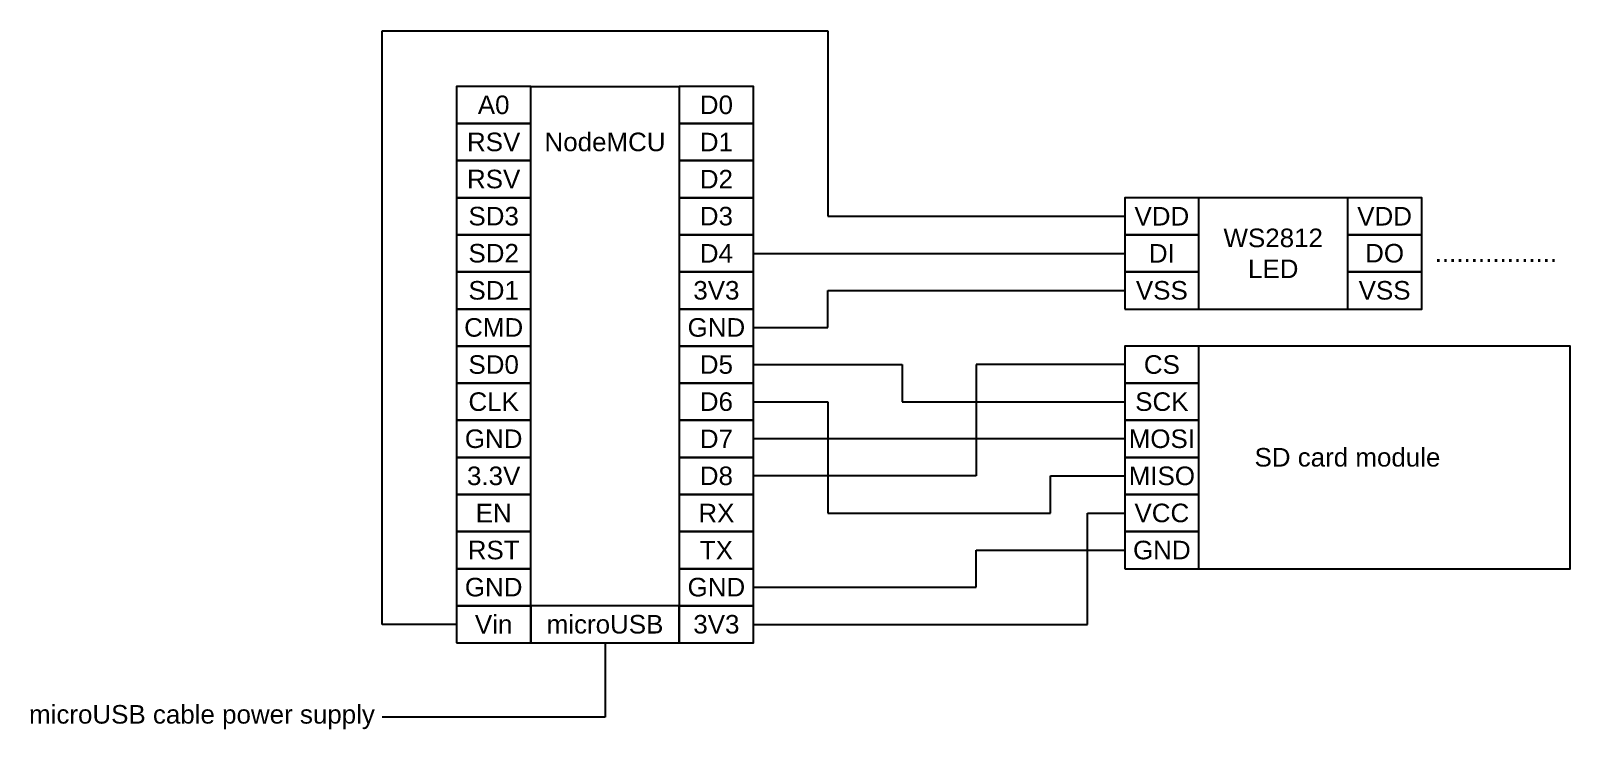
# Model space of a CAD drawing. Header units: millimetres. Extents: x 102 to 310, y 175 to 270.
import ezdxf

# ---------------------------------------------------------------- set-up
doc = ezdxf.new("R2010")
doc.units = ezdxf.units.MM
doc.styles.get("Standard").update_dxf_attribs({"font": 'arial.ttf'})

msp = doc.modelspace()

# ---------------------------------------------------------------- linework, layer by layer
for p, q in [((149.78, 189.59), (149.78, 269.59)), ((149.78, 269.59), (209.78, 269.59)), ((209.78, 269.59), (209.78, 244.59)), ((169.78, 262.09), (189.78, 262.09)), ((209.78, 244.59), (249.78, 244.59)), ((199.78, 239.59), (249.78, 239.59)), ((209.78, 229.59), (209.78, 234.59)), ((209.78, 234.59), (249.78, 234.59)), ((199.78, 229.59), (209.78, 229.59)), ((199.78, 224.59), (219.78, 224.59)), ((219.78, 224.59), (219.78, 219.59)), ((249.78, 224.59), (229.78, 224.59)), ((229.78, 224.59), (229.78, 209.59)), ((199.78, 219.59), (209.78, 219.59)), ((209.78, 219.59), (209.78, 204.59)), ((219.78, 219.59), (249.78, 219.59)), ((249.78, 214.59), (199.78, 214.59)), ((229.78, 209.59), (199.78, 209.59)), ((239.78, 204.59), (239.78, 209.59)), ((239.78, 209.59), (249.78, 209.59)), ((209.78, 204.59), (239.78, 204.59)), ((244.78, 189.59), (244.78, 204.59)), ((244.78, 204.59), (249.78, 204.59)), ((229.78, 194.59), (229.78, 199.59)), ((229.78, 199.59), (249.78, 199.59)), ((199.78, 194.59), (229.78, 194.59)), ((159.78, 189.59), (149.78, 189.59)), ((199.78, 189.59), (244.78, 189.59)), ((179.78, 187.09), (179.78, 177.09)), ((179.78, 177.09), (149.78, 177.09))]:
    msp.add_line(p, q)
for points in [[(159.78, 257.09), (169.78, 257.09), (169.78, 262.09), (159.78, 262.09)], [(189.78, 257.09), (199.78, 257.09), (199.78, 262.09), (189.78, 262.09)], [(159.78, 252.09), (169.78, 252.09), (169.78, 257.09), (159.78, 257.09)], [(189.78, 252.09), (199.78, 252.09), (199.78, 257.09), (189.78, 257.09)], [(159.78, 247.09), (169.78, 247.09), (169.78, 252.09), (159.78, 252.09)], [(189.78, 247.09), (199.78, 247.09), (199.78, 252.09), (189.78, 252.09)], [(159.78, 242.09), (169.78, 242.09), (169.78, 247.09), (159.78, 247.09)], [(189.78, 242.09), (199.78, 242.09), (199.78, 247.09), (189.78, 247.09)], [(249.78, 242.09), (259.78, 242.09), (259.78, 247.09), (249.78, 247.09)], [(249.78, 232.09), (289.78, 232.09), (289.78, 247.09), (249.78, 247.09)], [(279.78, 242.09), (289.78, 242.09), (289.78, 247.09), (279.78, 247.09)], [(159.78, 237.09), (169.78, 237.09), (169.78, 242.09), (159.78, 242.09)], [(189.78, 237.09), (199.78, 237.09), (199.78, 242.09), (189.78, 242.09)], [(249.78, 237.09), (259.78, 237.09), (259.78, 242.09), (249.78, 242.09)], [(279.78, 237.09), (289.78, 237.09), (289.78, 242.09), (279.78, 242.09)], [(159.78, 232.09), (169.78, 232.09), (169.78, 237.09), (159.78, 237.09)], [(189.78, 232.09), (199.78, 232.09), (199.78, 237.09), (189.78, 237.09)], [(249.78, 232.09), (259.78, 232.09), (259.78, 237.09), (249.78, 237.09)], [(279.78, 232.09), (289.78, 232.09), (289.78, 237.09), (279.78, 237.09)], [(159.78, 227.09), (169.78, 227.09), (169.78, 232.09), (159.78, 232.09)], [(189.78, 227.09), (199.78, 227.09), (199.78, 232.09), (189.78, 232.09)], [(159.78, 222.09), (169.78, 222.09), (169.78, 227.09), (159.78, 227.09)], [(189.78, 222.09), (199.78, 222.09), (199.78, 227.09), (189.78, 227.09)], [(249.78, 222.09), (259.78, 222.09), (259.78, 227.09), (249.78, 227.09)], [(249.78, 197.09), (309.78, 197.09), (309.78, 227.09), (249.78, 227.09)], [(159.78, 217.09), (169.78, 217.09), (169.78, 222.09), (159.78, 222.09)], [(189.78, 217.09), (199.78, 217.09), (199.78, 222.09), (189.78, 222.09)], [(249.78, 217.09), (259.78, 217.09), (259.78, 222.09), (249.78, 222.09)], [(159.78, 212.09), (169.78, 212.09), (169.78, 217.09), (159.78, 217.09)], [(189.78, 212.09), (199.78, 212.09), (199.78, 217.09), (189.78, 217.09)], [(249.78, 212.09), (259.78, 212.09), (259.78, 217.09), (249.78, 217.09)], [(159.78, 207.09), (169.78, 207.09), (169.78, 212.09), (159.78, 212.09)], [(189.78, 207.09), (199.78, 207.09), (199.78, 212.09), (189.78, 212.09)], [(249.78, 207.09), (259.78, 207.09), (259.78, 212.09), (249.78, 212.09)], [(159.78, 202.09), (169.78, 202.09), (169.78, 207.09), (159.78, 207.09)], [(189.78, 202.09), (199.78, 202.09), (199.78, 207.09), (189.78, 207.09)], [(249.78, 202.09), (259.78, 202.09), (259.78, 207.09), (249.78, 207.09)], [(159.78, 197.09), (169.78, 197.09), (169.78, 202.09), (159.78, 202.09)], [(189.78, 197.09), (199.78, 197.09), (199.78, 202.09), (189.78, 202.09)], [(249.78, 197.09), (259.78, 197.09), (259.78, 202.09), (249.78, 202.09)], [(159.78, 192.09), (169.78, 192.09), (169.78, 197.09), (159.78, 197.09)], [(189.78, 192.09), (199.78, 192.09), (199.78, 197.09), (189.78, 197.09)], [(159.78, 187.09), (169.78, 187.09), (169.78, 192.09), (159.78, 192.09)], [(169.78, 187.09), (189.78, 187.09), (189.78, 192.09), (169.78, 192.09)], [(189.78, 187.09), (199.78, 187.09), (199.78, 192.09), (189.78, 192.09)]]:
    msp.add_lwpolyline(points, close=True)

# ---------------------------------------------------------------- texts
at = {"char_height": 2.5}
for s, width, insert, attachment_point in [('A0', 10.0039, (164.78, 259.59), 5), ('D0', 10.0039, (194.78, 259.59), 5), ('RSV', 10.0039, (164.78, 254.59), 5), ('D1', 10.0039, (194.78, 254.59), 5), ('RSV', 10.0039, (164.78, 249.59), 5), ('D2', 10.0039, (194.78, 249.59), 5), ('SD3', 10.0039, (164.78, 244.59), 5), ('D3', 10.0039, (194.78, 244.59), 5), ('VDD', 10.0039, (254.78, 244.59), 5), ('VDD', 10.0039, (284.78, 244.59), 5), ('SD2', 10.0039, (164.78, 239.59), 5), ('D4', 10.0039, (194.78, 239.59), 5), ('DI', 10.0039, (254.78, 239.59), 5), ('DO', 10.0039, (284.78, 239.59), 5), ('SD1', 10.0039, (164.78, 234.59), 5), ('3V3', 10.0039, (194.78, 234.59), 5), ('VSS', 10.0039, (254.78, 234.59), 5), ('VSS', 10.0039, (284.78, 234.59), 5), ('CMD', 10.0039, (164.78, 229.59), 5), ('GND', 10.0039, (194.78, 229.59), 5), ('SD0', 10.0039, (164.78, 224.59), 5), ('D5', 10.0039, (194.78, 224.59), 5), ('CS', 10.0039, (254.78, 224.59), 5), ('CLK', 10.0039, (164.78, 219.59), 5), ('D6', 10.0039, (194.78, 219.59), 5), ('SCK', 10.0039, (254.78, 219.59), 5), ('GND', 10.0039, (164.78, 214.59), 5), ('D7', 10.0039, (194.78, 214.59), 5), ('MOSI', 10.0039, (254.78, 214.59), 5), ('3.3V', 10.0039, (164.78, 209.59), 5), ('D8', 10.0039, (194.78, 209.59), 5), ('MISO', 10.0039, (254.78, 209.59), 5), ('EN', 10.0039, (164.78, 204.59), 5), ('RX', 10.0039, (194.78, 204.59), 5), ('VCC', 10.0039, (254.78, 204.59), 5), ('RST', 10.0039, (164.78, 199.59), 5), ('TX', 10.0039, (194.78, 199.59), 5), ('GND', 10.0039, (254.78, 199.59), 5), ('GND', 10.0039, (164.78, 194.59), 5), ('GND', 10.0039, (194.78, 194.59), 5), ('Vin', 10.0039, (164.78, 189.59), 5), ('microUSB', 10.0039, (179.78, 189.59), 5), ('3V3', 10.0039, (194.78, 189.59), 5), ('microUSB cable power supply', 77.7801, (148.78, 177.09), 6)]:
    msp.add_mtext_dynamic_manual_height_columns(s, width=width, gutter_width=12.5, heights=[0], dxfattribs=dict(at, insert=insert, attachment_point=attachment_point))
at = {"char_height": 2.5, "width": 26.1229, "attachment_point": 5}
for s, insert in [('NodeMCU', (179.78, 254.59)), ('WS2812\\PLED', (269.78, 239.59)), ('.................', (299.78, 239.68)), ('SD card module', (279.78, 212.09))]:
    msp.add_mtext(s, dxfattribs=dict(at, insert=insert))

doc.saveas('drawing.dxf')
